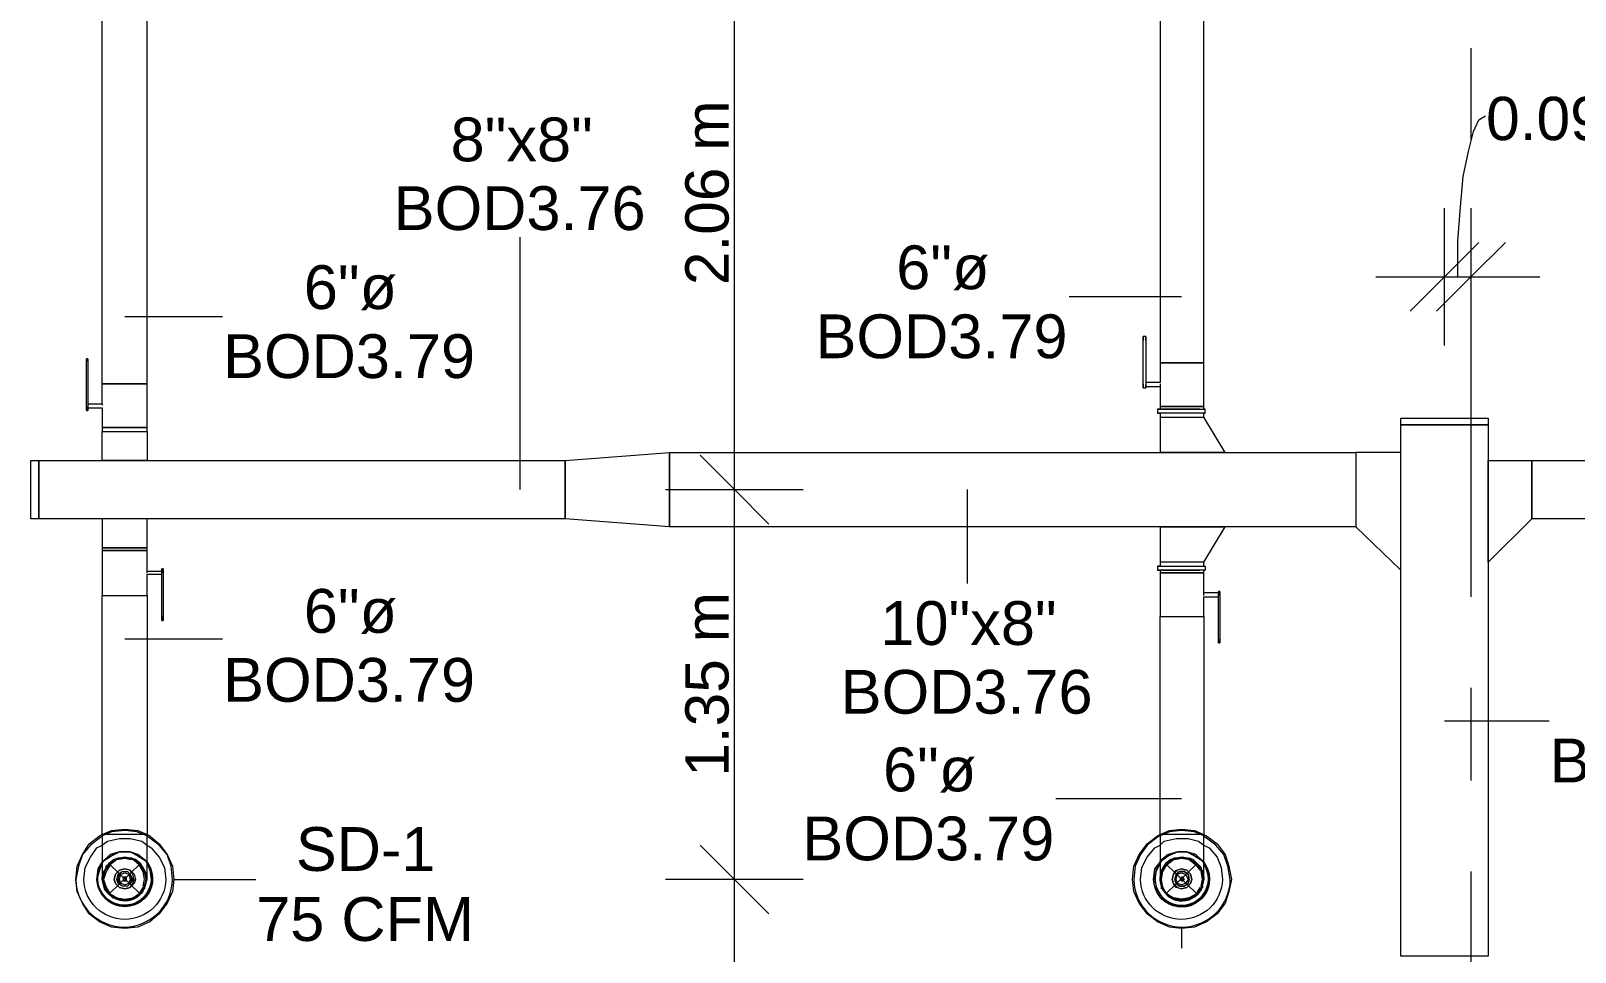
# Model space of a CAD drawing. Header units: metres. Extents: x -2 to 237, y -8 to 52.
# Drawn here: x 48.62 to 53.97, y 16.59 to 19.78 of the extents above; entities that cross this region are included whole.
import ezdxf

# ---------------------------------------------------------------- set-up
doc = ezdxf.new("R2010")
doc.units = ezdxf.units.M
doc.layers.add('HVAC - Ductos', color=5, linetype='Continuous', lineweight=0)
doc.layers.add('PDF3_Text', color=7, linetype='Continuous', lineweight=0)
doc.layers.add('PDF3_Geometry', color=7, linetype='Continuous', lineweight=0, true_color=0xaaaaaa)
doc.styles.add('PDF Helvetica', font='')
doc.styles.get('PDF Helvetica').set_extended_font_data('Helvetica')

msp = doc.modelspace()

# ---------------------------------------------------------------- linework, layer by layer
at = {"layer": 'HVAC - Ductos', "lineweight": 0}
for points in [[(51.0545, 14.5118), (51.0545, 16.8402), (51.0545, 18.1923), (51.0545, 20.484)], [(48.8132, 18.4902), (48.8636, 18.4902), (48.8636, 18.5589), (48.8682, 18.5589), (48.8774, 18.5589), (48.8865, 18.5589), (48.9048, 18.5589), (48.9232, 18.5589), (48.9416, 18.5589), (48.9598, 18.5589), (48.9782, 18.5589), (48.9965, 18.5589), (49.0057, 18.5589), (49.0148, 18.5589), (49.0194, 18.5589), (49.0194, 20.0944)], [(48.8132, 18.6369), (48.8132, 18.4811), (48.8132, 18.4765), (48.8132, 18.4719), (48.8132, 18.4673), (48.8132, 18.4719), (48.8132, 18.4765), (48.8132, 18.4811), (48.8132, 18.4765), (48.8636, 18.4765), (48.8636, 18.4077), (48.8636, 18.3939), (48.8682, 18.3939), (48.8774, 18.3939), (48.8865, 18.3939), (48.9048, 18.3939), (48.9232, 18.3939), (48.9416, 18.3939), (48.9598, 18.3939), (48.9782, 18.3939), (48.9965, 18.3939), (49.0057, 18.3939), (49.0148, 18.3939), (49.0194, 18.3939), (49.0194, 18.2931), (49.0148, 18.2931), (49.0057, 18.2931), (48.9965, 18.2931), (48.9782, 18.2931), (48.9598, 18.2931), (48.9416, 18.2931), (48.9232, 18.2931), (48.9048, 18.2931), (48.8865, 18.2931), (48.8774, 18.2931), (48.8682, 18.2931), (48.8636, 18.2931), (48.8636, 18.3939), (48.8682, 18.3939), (48.8774, 18.3939), (48.8865, 18.3939), (48.9048, 18.3939), (48.9232, 18.3939), (48.9416, 18.3939), (48.9598, 18.3939), (48.9782, 18.3939), (48.9965, 18.3939), (49.0057, 18.3939), (49.0148, 18.3939), (49.0194, 18.3939), (49.0194, 18.4077), (49.0194, 18.5589), (49.0148, 18.5589), (49.0057, 18.5589), (48.9965, 18.5589), (48.9782, 18.5589), (48.9598, 18.5589), (48.9416, 18.5589), (48.9232, 18.5589), (48.9048, 18.5589), (48.8865, 18.5589), (48.8774, 18.5589), (48.8682, 18.5589), (48.8636, 18.5589), (48.8636, 20.0944)], [(52.5303, 20.0944), (52.5303, 18.6323), (52.5395, 18.6323), (52.5486, 18.6323), (52.5669, 18.6323), (52.5853, 18.6323), (52.6036, 18.6323), (52.6266, 18.6323), (52.6449, 18.6323), (52.6586, 18.6323), (52.6724, 18.6323), (52.677, 18.6323), (52.6815, 18.6323), (52.6815, 20.0944)], [(53.5615, 18.9302), (53.5615, 19.0539), (53.5707, 19.1731), (53.5799, 19.2785), (53.5982, 19.3656), (53.6166, 19.4344), (53.6349, 19.4756), (53.6578, 19.4894)], [(53.5157, 18.6919), (53.5157, 18.9302), (53.5157, 19.1685)], [(53.6074, 19.1685), (53.6074, 18.9302), (53.6074, 18.6919)], [(50.312, 18.1923), (50.312, 19.0677)], [(53.6349, 19.0494), (53.5157, 18.9302), (53.3965, 18.8111)], [(53.7266, 19.0494), (53.6074, 18.9302), (53.4882, 18.8111)], [(53.2774, 18.9302), (53.8457, 18.9302)], [(52.6036, 18.8615), (52.2141, 18.8615)], [(48.9416, 18.7927), (49.2807, 18.7927)], [(52.4799, 18.7239), (52.4707, 18.7239)], [(52.4707, 18.5589), (52.4707, 18.5543), (52.4707, 18.5498), (52.4707, 18.5452), (52.4707, 18.5498), (52.4707, 18.5543), (52.4707, 18.5589), (52.4707, 18.7102)], [(52.4799, 18.7102), (52.4799, 18.5589), (52.4799, 18.5543), (52.4799, 18.5498), (52.4799, 18.5452), (52.4799, 18.5498), (52.4799, 18.5543)], [(48.8132, 18.646), (48.8086, 18.646)], [(48.8086, 18.4811), (48.8086, 18.4765), (48.8086, 18.4719), (48.8086, 18.4673), (48.8086, 18.4719), (48.8086, 18.4765), (48.8086, 18.4811), (48.8086, 18.6369)], [(52.4799, 18.5589), (52.4799, 18.5543), (52.4799, 18.5498), (52.5303, 18.5498), (52.5303, 18.4811), (52.5395, 18.4811), (52.5486, 18.4811), (52.5669, 18.4811), (52.5853, 18.4811), (52.6036, 18.4811), (52.6266, 18.4811), (52.6449, 18.4811), (52.6586, 18.4811), (52.6724, 18.4811), (52.677, 18.4811), (52.6815, 18.4811), (52.6815, 18.6323), (52.677, 18.6323), (52.6724, 18.6323), (52.6586, 18.6323), (52.6449, 18.6323), (52.6266, 18.6323), (52.6036, 18.6323), (52.5853, 18.6323), (52.5669, 18.6323), (52.5486, 18.6323), (52.5395, 18.6323), (52.5303, 18.6323), (52.5303, 18.5635), (52.4799, 18.5635)], [(52.4707, 18.5452), (52.4799, 18.5452)], [(52.5303, 18.5589), (52.5303, 18.5543), (52.5303, 18.5498)], [(48.8086, 18.4673), (48.8086, 18.4719), (48.8086, 18.4673)], [(48.8086, 18.4673), (48.8132, 18.4673)], [(48.8132, 18.4673), (48.8132, 18.4719), (48.8132, 18.4673)], [(48.8636, 18.4902), (48.8636, 18.4857)], [(52.6724, 18.4719), (52.677, 18.4719), (52.6815, 18.4719), (52.6815, 18.4811), (52.677, 18.4811), (52.6724, 18.4811), (52.6586, 18.4811), (52.6449, 18.4811), (52.6266, 18.4811), (52.6036, 18.4811), (52.5853, 18.4811), (52.5669, 18.4811), (52.5486, 18.4811), (52.5395, 18.4811), (52.5303, 18.4811), (52.5303, 18.4719), (52.5257, 18.4719), (52.5212, 18.4719), (52.5257, 18.4719), (52.5349, 18.4719), (52.5441, 18.4719), (52.5623, 18.4719), (52.5853, 18.4719), (52.6036, 18.4719), (52.6266, 18.4719), (52.6449, 18.4719), (52.6632, 18.4719), (52.677, 18.4719), (52.6861, 18.4719)], [(52.5212, 18.4719), (52.5212, 18.4581)], [(52.6678, 18.4719), (52.6586, 18.4719), (52.6449, 18.4719), (52.6266, 18.4719), (52.6036, 18.4719), (52.5853, 18.4719), (52.5669, 18.4719), (52.5486, 18.4719), (52.5395, 18.4719), (52.5349, 18.4719)], [(52.6861, 18.4581), (52.6861, 18.4719), (52.6815, 18.4719)], [(52.6815, 18.4581), (52.6861, 18.4581), (52.677, 18.4581), (52.6632, 18.4581), (52.6449, 18.4581), (52.6266, 18.4581), (52.6036, 18.4581), (52.5853, 18.4581), (52.5623, 18.4581), (52.5441, 18.4581), (52.5349, 18.4581), (52.5257, 18.4581), (52.5212, 18.4581), (52.5257, 18.4581), (52.5303, 18.4581), (52.5303, 18.4443), (52.5395, 18.4443), (52.5486, 18.4443), (52.5669, 18.4443), (52.5853, 18.4443), (52.6036, 18.4443), (52.6266, 18.4443), (52.6449, 18.4443), (52.6586, 18.4443), (52.6724, 18.4443), (52.677, 18.4443), (52.6815, 18.4443), (52.6815, 18.4581), (52.677, 18.4581), (52.6724, 18.4581)], [(52.5303, 18.4443), (52.5303, 18.3206), (52.5349, 18.3206), (52.5486, 18.3206), (52.5761, 18.3206), (52.6036, 18.3206), (52.6815, 18.3206), (52.7091, 18.3206), (52.7365, 18.3206), (52.7503, 18.3206), (52.7549, 18.3206), (52.6815, 18.4443)], [(52.5395, 18.4581), (52.5349, 18.4581)], [(52.5486, 18.4581), (52.5441, 18.4581)], [(52.6449, 18.4581), (52.6266, 18.4581), (52.6036, 18.4581), (52.5853, 18.4581), (52.5669, 18.4581), (52.5623, 18.4581)], [(52.5715, 18.4443), (52.5761, 18.4443), (52.5807, 18.4443)], [(52.6311, 18.4443), (52.6357, 18.4443)], [(52.6632, 18.4581), (52.6586, 18.4581)], [(50.4678, 18.2931), (50.8299, 18.3206)], [(50.8299, 18.3206), (50.8299, 18.0639)], [(50.9353, 18.3115), (51.0545, 18.1923), (51.1736, 18.0731)], [(52.7549, 18.3206), (52.7503, 18.3206), (52.7365, 18.3206), (52.7091, 18.3206), (52.6815, 18.3206), (52.6036, 18.3206), (52.5761, 18.3206), (52.5486, 18.3206), (52.5349, 18.3206), (52.5303, 18.3206)], [(50.4678, 18.0915), (50.4678, 18.2931)], [(50.8161, 18.1923), (51.0545, 18.1923), (51.2928, 18.1923)], [(51.8611, 18.1923), (51.8611, 17.8669)], [(50.8299, 18.0639), (50.4678, 18.0915)], [(52.6815, 17.9402), (52.7549, 18.0639), (52.7503, 18.0639), (52.7365, 18.0639), (52.7091, 18.0639), (52.6815, 18.0639), (52.6036, 18.0639), (52.5761, 18.0639), (52.5486, 18.0639), (52.5349, 18.0639), (52.5303, 18.0639), (52.5303, 17.9402)], [(52.5303, 18.0639), (52.5349, 18.0639), (52.5486, 18.0639), (52.5761, 18.0639), (52.6036, 18.0639), (52.6815, 18.0639), (52.7091, 18.0639), (52.7365, 18.0639), (52.7503, 18.0639), (52.7549, 18.0639)], [(49.0698, 17.9035), (49.0698, 17.9081), (49.0194, 17.9081), (49.0194, 17.9815), (49.0148, 17.9815), (49.0057, 17.9815), (48.9965, 17.9815), (48.9782, 17.9815), (48.9598, 17.9815), (48.9416, 17.9815), (48.9232, 17.9815), (48.9048, 17.9815), (48.8865, 17.9815), (48.8774, 17.9815), (48.8682, 17.9815), (48.8636, 17.9815), (48.8636, 17.8256), (48.8682, 17.8256), (48.8774, 17.8256), (48.8865, 17.8256), (48.9048, 17.8256), (48.9232, 17.8256), (48.9416, 17.8256), (48.9598, 17.8256), (48.9782, 17.8256), (48.9965, 17.8256), (49.0057, 17.8256), (49.0148, 17.8256), (49.0194, 17.8256), (49.0194, 16.996), (49.0148, 16.996), (49.0057, 16.996), (48.9965, 16.996), (48.9782, 16.996), (48.9598, 16.996), (48.9416, 16.996), (48.9232, 16.996), (48.9048, 16.996), (48.8865, 16.996), (48.8774, 16.996), (48.8682, 16.996), (48.8636, 16.996), (48.8636, 17.8256), (48.8682, 17.8256), (48.8774, 17.8256), (48.8865, 17.8256), (48.9048, 17.8256), (48.9232, 17.8256), (48.9416, 17.8256), (48.9598, 17.8256), (48.9782, 17.8256), (48.9965, 17.8256), (49.0057, 17.8256), (49.0148, 17.8256), (49.0194, 17.8256), (49.0194, 17.8989), (49.0698, 17.8989)], [(52.6724, 17.9265), (52.677, 17.9265), (52.6815, 17.9265), (52.6815, 17.9402), (52.677, 17.9402), (52.6724, 17.9402), (52.6586, 17.9402), (52.6449, 17.9402), (52.6266, 17.9402), (52.6036, 17.9402), (52.5853, 17.9402), (52.5669, 17.9402), (52.5486, 17.9402), (52.5395, 17.9402), (52.5303, 17.9402), (52.5303, 17.9265), (52.5257, 17.9265), (52.5212, 17.9265), (52.5257, 17.9265), (52.5349, 17.9265), (52.5441, 17.9265), (52.5623, 17.9265), (52.5853, 17.9265), (52.6036, 17.9265), (52.6266, 17.9265), (52.6449, 17.9265), (52.6632, 17.9265), (52.677, 17.9265), (52.6861, 17.9265)], [(52.5807, 17.9402), (52.5761, 17.9402), (52.5715, 17.9402)], [(52.6357, 17.9402), (52.6311, 17.9402)], [(49.0194, 17.9035), (49.0194, 17.9081)], [(49.0744, 17.9173), (49.0698, 17.9173)], [(49.0698, 17.7523), (49.0698, 17.9035), (49.0698, 17.9081), (49.0698, 17.9127), (49.0698, 17.9173), (49.0698, 17.9127), (49.0698, 17.9081)], [(49.0744, 17.9035), (49.0744, 17.9081), (49.0744, 17.9127), (49.0744, 17.9173), (49.0744, 17.9127), (49.0744, 17.9081), (49.0744, 17.9035), (49.0744, 17.7523)], [(52.6815, 17.9265), (52.6861, 17.9265), (52.6861, 17.9127), (52.677, 17.9127), (52.6632, 17.9127), (52.6449, 17.9127), (52.6266, 17.9127), (52.6036, 17.9127), (52.5853, 17.9127), (52.5623, 17.9127), (52.5441, 17.9127), (52.5349, 17.9127), (52.5257, 17.9127), (52.5212, 17.9127), (52.5257, 17.9127), (52.5303, 17.9127), (52.5303, 17.9035), (52.5395, 17.9035), (52.5486, 17.9035), (52.5669, 17.9035), (52.5853, 17.9035), (52.6036, 17.9035), (52.6266, 17.9035), (52.6449, 17.9035), (52.6586, 17.9035), (52.6724, 17.9035), (52.677, 17.9035), (52.6815, 17.9035), (52.6815, 17.9127), (52.677, 17.9127), (52.6724, 17.9127)], [(52.5212, 17.9265), (52.5212, 17.9127)], [(52.732, 17.8256), (52.732, 17.8302), (52.732, 17.8348), (52.6815, 17.8348), (52.6815, 17.9035), (52.677, 17.9035), (52.6724, 17.9035), (52.6586, 17.9035), (52.6449, 17.9035), (52.6266, 17.9035), (52.6036, 17.9035), (52.5853, 17.9035), (52.5669, 17.9035), (52.5486, 17.9035), (52.5395, 17.9035), (52.5303, 17.9035), (52.5303, 17.7523), (52.5395, 17.7523), (52.5486, 17.7523), (52.5669, 17.7523), (52.5853, 17.7523), (52.6036, 17.7523), (52.6266, 17.7523), (52.6449, 17.7523), (52.6586, 17.7523), (52.6724, 17.7523), (52.677, 17.7523), (52.6815, 17.7523), (52.6815, 16.996), (52.677, 16.996), (52.6724, 16.996), (52.6586, 16.996), (52.6449, 16.996), (52.6266, 16.996), (52.6036, 16.996), (52.5853, 16.996), (52.5669, 16.996), (52.5486, 16.996), (52.5395, 16.996), (52.5303, 16.996), (52.5303, 17.7523), (52.5395, 17.7523), (52.5486, 17.7523), (52.5669, 17.7523), (52.5853, 17.7523), (52.6036, 17.7523), (52.6266, 17.7523), (52.6449, 17.7523), (52.6586, 17.7523), (52.6724, 17.7523), (52.677, 17.7523), (52.6815, 17.7523), (52.6815, 17.821), (52.732, 17.821)], [(52.5349, 17.9265), (52.5395, 17.9265)], [(52.5349, 17.9127), (52.5395, 17.9127), (52.5486, 17.9127), (52.5669, 17.9127), (52.5853, 17.9127), (52.6036, 17.9127), (52.6266, 17.9127), (52.6449, 17.9127), (52.6586, 17.9127), (52.6678, 17.9127)], [(52.5441, 17.9265), (52.5486, 17.9265)], [(52.5623, 17.9265), (52.5669, 17.9265), (52.5853, 17.9265), (52.6036, 17.9265), (52.6266, 17.9265), (52.6449, 17.9265)], [(52.6586, 17.9265), (52.6632, 17.9265)], [(52.6815, 17.9127), (52.6861, 17.9127)], [(52.6815, 17.8256), (52.6815, 17.8302), (52.6815, 17.8348)], [(52.7365, 17.8393), (52.732, 17.8393)], [(52.732, 17.6743), (52.732, 17.8256), (52.732, 17.8302), (52.732, 17.8348), (52.732, 17.8393), (52.732, 17.8348), (52.732, 17.8302)], [(52.7365, 17.8256), (52.7365, 17.8302), (52.7365, 17.8348), (52.7365, 17.8393), (52.7365, 17.8348), (52.7365, 17.8302), (52.7365, 17.8256), (52.7365, 17.6743)], [(49.0698, 17.7385), (49.0744, 17.7385)], [(48.9416, 17.6743), (49.2807, 17.6743)], [(52.732, 17.6606), (52.7365, 17.6606)], [(53.5157, 17.3902), (53.8778, 17.3902)], [(52.6036, 17.1197), (52.1682, 17.1197)], [(48.8636, 16.9915), (48.859, 16.9869), (48.8224, 16.9593), (48.7948, 16.9273), (48.7811, 16.886), (48.772, 16.8402), (48.7765, 16.886), (48.7948, 16.9273), (48.8178, 16.9639), (48.8544, 16.9915), (48.8636, 16.996), (48.8636, 16.9502), (48.8636, 16.9089), (48.8636, 16.8769), (48.8636, 16.8539), (48.8636, 16.8447)], [(48.8636, 16.996), (48.8957, 17.0097), (48.9416, 17.0143), (48.9873, 17.0097), (49.0194, 16.996)], [(49.0194, 16.9915), (48.9828, 17.0052), (48.9416, 17.0097), (48.8957, 17.0052), (48.8636, 16.9915)], [(49.0194, 16.996), (49.0148, 16.996), (49.0057, 16.996), (48.9965, 16.996), (48.9782, 16.996), (48.9598, 16.996), (48.9416, 16.996), (48.9232, 16.996), (48.9048, 16.996), (48.8865, 16.996), (48.8774, 16.996), (48.8682, 16.996), (48.8636, 16.996)], [(48.8636, 16.9593), (48.882, 16.9731), (48.9232, 16.9823), (48.9598, 16.9823), (49.0011, 16.9731), (49.0194, 16.9593)], [(52.6815, 16.8402), (52.6815, 16.8493), (52.6815, 16.8677), (52.6815, 16.8952), (52.6815, 16.9319), (52.6815, 16.9777), (52.6815, 16.996), (52.6907, 16.9915), (52.7274, 16.9639), (52.7549, 16.9273), (52.7686, 16.886), (52.7778, 16.8402), (52.7686, 16.7989), (52.7549, 16.7577), (52.7274, 16.721), (52.6907, 16.6935), (52.6495, 16.6752), (52.6036, 16.6706), (52.5623, 16.6752), (52.5212, 16.6935), (52.4845, 16.721), (52.457, 16.7577), (52.4386, 16.7989), (52.4341, 16.8402), (52.4386, 16.886), (52.457, 16.9273), (52.4845, 16.9639), (52.5212, 16.9915), (52.5303, 16.996), (52.5303, 16.9502), (52.5303, 16.9089), (52.5303, 16.8769), (52.5303, 16.8539), (52.5303, 16.8447)], [(52.5303, 16.996), (52.5623, 17.0097), (52.6036, 17.0143), (52.6495, 17.0097), (52.6815, 16.996)], [(52.6815, 16.9915), (52.6495, 17.0052), (52.6036, 17.0097), (52.5623, 17.0052), (52.5303, 16.9915)], [(52.6815, 16.996), (52.677, 16.996), (52.6724, 16.996), (52.6586, 16.996), (52.6449, 16.996), (52.6266, 16.996), (52.6036, 16.996), (52.5853, 16.996), (52.5669, 16.996), (52.5486, 16.996), (52.5395, 16.996), (52.5303, 16.996)], [(52.5303, 16.9593), (52.5441, 16.9731), (52.5853, 16.9823), (52.6266, 16.9823), (52.6632, 16.9731), (52.6815, 16.9593)], [(49.0148, 16.8493), (49.0148, 16.8631), (49.0057, 16.8815), (48.9965, 16.8952), (48.9782, 16.9089), (48.9598, 16.9135), (48.9416, 16.9181), (48.9232, 16.9135), (48.9048, 16.9089), (48.8865, 16.8952), (48.8774, 16.8815), (48.8682, 16.8631), (48.8636, 16.8493)], [(48.8728, 16.8035), (48.8774, 16.8035), (48.8682, 16.8219), (48.8682, 16.8402), (48.8682, 16.8631), (48.8774, 16.8769), (48.8911, 16.8952), (48.9094, 16.9089), (48.914, 16.9135)], [(49.0057, 16.8173), (49.0103, 16.8402), (49.0057, 16.8677), (48.9919, 16.8906), (48.969, 16.9089), (48.9416, 16.9135), (48.914, 16.9089), (48.8911, 16.8906), (48.8774, 16.8677), (48.8682, 16.8402), (48.8774, 16.8127), (48.8911, 16.7897), (48.914, 16.776), (48.9416, 16.7715), (48.969, 16.776), (48.9919, 16.7897), (49.0057, 16.8127), (48.9919, 16.7897), (48.9736, 16.776)], [(48.8682, 16.8677), (48.8728, 16.8723), (48.8911, 16.8952), (48.9048, 16.9043), (48.9232, 16.9135), (48.9416, 16.9135), (48.9598, 16.9135), (48.9782, 16.9043), (48.9919, 16.8952), (49.0057, 16.8769), (49.0103, 16.8631), (49.0148, 16.8402), (49.0103, 16.8219), (49.0057, 16.8035), (48.9919, 16.7897), (48.9782, 16.7806), (48.9598, 16.7715), (48.9416, 16.7669), (48.9232, 16.7715), (48.9048, 16.7806), (48.8911, 16.7897), (48.8774, 16.8035)], [(48.914, 16.9089), (48.9416, 16.9135), (48.9644, 16.9089)], [(48.969, 16.9135), (48.9736, 16.9089), (48.9919, 16.8952), (49.0057, 16.8723)], [(50.9353, 16.9593), (51.0545, 16.8402), (51.1736, 16.721)], [(52.6311, 16.9135), (52.6357, 16.9135), (52.6357, 16.9089), (52.6586, 16.8952), (52.6678, 16.8769), (52.677, 16.8631), (52.6724, 16.8815), (52.6586, 16.8952), (52.6449, 16.9089), (52.6266, 16.9135), (52.6036, 16.9181), (52.5853, 16.9135), (52.5669, 16.9089), (52.5486, 16.8952), (52.5395, 16.8815), (52.5303, 16.8631), (52.5303, 16.8493)], [(52.6815, 16.8493), (52.677, 16.8631), (52.677, 16.8402), (52.677, 16.8219), (52.6678, 16.8035), (52.6586, 16.7897), (52.6403, 16.7806), (52.622, 16.7715), (52.6036, 16.7669), (52.5853, 16.7715), (52.5669, 16.7806), (52.5532, 16.7897), (52.5395, 16.8035), (52.5349, 16.8219), (52.5303, 16.8402), (52.5349, 16.8631), (52.5395, 16.8769), (52.5532, 16.8952), (52.5669, 16.9043), (52.5853, 16.9135), (52.6036, 16.9135), (52.622, 16.9135), (52.6403, 16.9043), (52.6586, 16.8952), (52.6678, 16.8769)], [(52.6678, 16.8127), (52.6541, 16.7897), (52.6311, 16.776), (52.6036, 16.7715), (52.5761, 16.776), (52.5532, 16.7897), (52.5395, 16.8127), (52.5349, 16.8402), (52.5395, 16.8677), (52.5532, 16.8906), (52.5761, 16.9089), (52.6036, 16.9135), (52.6311, 16.9089), (52.6541, 16.8906), (52.6678, 16.8723)], [(52.5395, 16.8723), (52.5532, 16.8952), (52.5715, 16.9089), (52.5761, 16.9135), (52.5807, 16.9135)], [(52.5807, 16.9089), (52.6036, 16.9135), (52.6311, 16.9089)], [(48.8728, 16.8173), (48.8682, 16.8402), (48.8728, 16.8677)], [(49.0103, 16.8723), (49.0103, 16.8677), (49.0148, 16.8402), (49.0103, 16.8173)], [(52.5349, 16.8173), (52.5303, 16.8402), (52.5349, 16.8677), (52.5349, 16.8723)], [(52.6724, 16.8723), (52.677, 16.8723), (52.677, 16.8677)], [(52.6724, 16.8173), (52.677, 16.8402), (52.6724, 16.8677), (52.677, 16.8402), (52.6724, 16.8127)], [(48.8636, 16.8447), (48.8636, 16.8402)], [(48.8728, 16.8081), (48.8728, 16.8127), (48.8682, 16.8173)], [(48.9094, 16.776), (48.8911, 16.7897), (48.8728, 16.8127)], [(49.0103, 16.8173), (49.0103, 16.8127), (49.0103, 16.8081)], [(49.1111, 16.8402), (49.3953, 16.8402)], [(51.2928, 16.8402), (51.0545, 16.8402), (50.8161, 16.8402)], [(52.5303, 16.8447), (52.5303, 16.8402)], [(52.5349, 16.8081), (52.5349, 16.8127), (52.5349, 16.8173)], [(52.5715, 16.776), (52.5532, 16.7897), (52.5395, 16.8127)], [(52.6678, 16.8081), (52.6586, 16.7897), (52.6357, 16.776)], [(52.677, 16.8173), (52.677, 16.8127), (52.6724, 16.8081)], [(48.9003, 16.776), (48.9048, 16.776)], [(48.914, 16.7715), (48.9094, 16.7715)], [(48.9644, 16.7715), (48.9416, 16.7669), (48.914, 16.7715)], [(48.9736, 16.7715), (48.969, 16.7715)], [(52.5807, 16.7715), (52.5761, 16.7715), (52.5715, 16.7715)], [(52.6311, 16.7715), (52.6036, 16.7669), (52.5807, 16.7715)], [(52.6357, 16.7715), (52.6311, 16.7715)], [(52.6678, 16.7989), (52.6724, 16.8035)], [(52.6036, 16.6706), (52.6036, 16.6019)]]:
    msp.add_lwpolyline(points, dxfattribs=at)
for points in [[(52.4707, 18.7102), (52.4707, 18.7148), (52.4707, 18.7194), (52.4707, 18.7239), (52.4707, 18.7194), (52.4707, 18.7148)], [(52.4799, 18.7102), (52.4799, 18.7148), (52.4799, 18.7194), (52.4799, 18.7239), (52.4799, 18.7194), (52.4799, 18.7148)], [(48.8086, 18.6369), (48.8086, 18.6415), (48.8086, 18.646), (48.8086, 18.6415)], [(48.8132, 18.6369), (48.8132, 18.6415), (48.8132, 18.646), (48.8132, 18.6415)], [(53.6669, 18.4169), (53.3645, 18.4169), (53.3645, 18.4398), (53.6669, 18.4398)], [(53.6669, 18.4169), (53.6669, 16.5743), (53.3645, 16.5743), (53.3645, 18.4169)], [(48.8636, 18.4077), (48.8682, 18.4077), (48.8774, 18.4077), (48.8865, 18.4077), (48.9048, 18.4077), (48.9232, 18.4077), (48.9416, 18.4077), (48.9598, 18.4077), (48.9782, 18.4077), (48.9965, 18.4077), (49.0057, 18.4077), (49.0148, 18.4077), (49.0194, 18.4077), (49.0148, 18.4077), (49.0057, 18.4077), (48.9965, 18.4077), (48.9782, 18.4077), (48.9598, 18.4077), (48.9416, 18.4077), (48.9232, 18.4077), (48.9048, 18.4077), (48.8865, 18.4077), (48.8774, 18.4077), (48.8682, 18.4077)], [(50.8299, 18.3206), (53.2087, 18.3206), (53.2087, 18.0639), (50.8299, 18.0639)], [(53.2087, 18.3206), (53.2087, 18.0639), (53.3645, 17.9127), (53.3645, 18.3206)], [(48.6161, 18.0915), (48.6161, 18.2931), (48.6436, 18.2931), (48.6436, 18.0915)], [(50.4678, 18.0915), (48.6436, 18.0915), (48.6436, 18.2931), (50.4678, 18.2931)], [(53.8183, 18.0915), (53.6669, 17.9402), (53.6669, 18.2931), (53.8183, 18.2931)], [(56.5591, 18.0915), (53.8183, 18.0915), (53.8183, 18.2931), (56.5591, 18.2931)], [(48.8636, 17.9906), (48.8682, 17.9906), (48.8774, 17.9906), (48.8865, 17.9906), (48.9048, 17.9906), (48.9232, 17.9906), (48.9416, 17.9906), (48.9598, 17.9906), (48.9782, 17.9906), (48.9965, 17.9906), (49.0057, 17.9906), (49.0148, 17.9906), (49.0194, 17.9906), (49.0194, 18.0915), (49.0148, 18.0915), (49.0057, 18.0915), (48.9965, 18.0915), (48.9782, 18.0915), (48.9598, 18.0915), (48.9416, 18.0915), (48.9232, 18.0915), (48.9048, 18.0915), (48.8865, 18.0915), (48.8774, 18.0915), (48.8682, 18.0915), (48.8636, 18.0915)], [(49.0194, 17.9906), (49.0148, 17.9906), (49.0057, 17.9906), (48.9965, 17.9906), (48.9782, 17.9906), (48.9598, 17.9906), (48.9416, 17.9906), (48.9232, 17.9906), (48.9048, 17.9906), (48.8865, 17.9906), (48.8774, 17.9906), (48.8682, 17.9906), (48.8636, 17.9906), (48.8636, 17.9815), (48.8682, 17.9815), (48.8774, 17.9815), (48.8865, 17.9815), (48.9048, 17.9815), (48.9232, 17.9815), (48.9416, 17.9815), (48.9598, 17.9815), (48.9782, 17.9815), (48.9965, 17.9815), (49.0057, 17.9815), (49.0148, 17.9815), (49.0194, 17.9815)], [(49.0698, 17.7523), (49.0698, 17.7477), (49.0698, 17.7431), (49.0698, 17.7385), (49.0698, 17.7431), (49.0698, 17.7477)], [(49.0744, 17.7523), (49.0744, 17.7477), (49.0744, 17.7431), (49.0744, 17.7385), (49.0744, 17.7431), (49.0744, 17.7477)], [(52.732, 17.6743), (52.732, 17.6697), (52.732, 17.6652), (52.732, 17.6606), (52.732, 17.6652), (52.732, 17.6697)], [(52.7365, 17.6743), (52.7365, 17.6697), (52.7365, 17.6652), (52.7365, 17.6606), (52.7365, 17.6652), (52.7365, 17.6697)], [(48.8636, 16.8952), (48.8682, 16.9043), (48.8957, 16.9227), (48.9232, 16.9365), (48.9598, 16.9365), (48.9873, 16.9227), (49.0148, 16.9043), (48.9873, 16.9273), (48.9598, 16.9365), (48.9232, 16.9365), (48.8911, 16.9273), (48.8682, 16.9043), (48.8636, 16.8997), (48.8682, 16.9043)], [(49.0148, 16.9043), (48.9873, 16.9227), (48.9598, 16.9365), (48.9232, 16.9365), (48.8957, 16.9227), (48.8682, 16.9043), (48.8911, 16.9273), (48.9232, 16.9365), (48.9598, 16.9365), (48.9873, 16.9273), (49.0148, 16.9043), (49.0194, 16.8997), (49.0148, 16.9043), (49.0194, 16.8952)], [(52.5578, 16.9273), (52.5899, 16.9365), (52.622, 16.9365), (52.6541, 16.9273), (52.677, 16.9043), (52.6815, 16.8997), (52.677, 16.9043), (52.6815, 16.8952), (52.677, 16.9043), (52.6495, 16.9227), (52.622, 16.9365), (52.5899, 16.9365), (52.5578, 16.9227), (52.5349, 16.9043), (52.5303, 16.8952), (52.5349, 16.9043), (52.5578, 16.9227), (52.5899, 16.9365), (52.622, 16.9365), (52.6495, 16.9227), (52.677, 16.9043), (52.6541, 16.9273), (52.622, 16.9365), (52.5899, 16.9365), (52.5578, 16.9273), (52.5303, 16.9043), (52.5303, 16.8997), (52.5303, 16.9043)], [(48.8636, 16.8997), (48.8498, 16.8769), (48.8452, 16.8402), (48.8498, 16.8769)], [(48.9232, 16.8723), (48.9094, 16.8585), (48.9048, 16.8402), (48.9094, 16.8585), (48.9232, 16.8723), (48.9416, 16.8769), (48.9598, 16.8723), (48.9736, 16.8585), (48.9782, 16.8402), (48.9736, 16.8265), (48.9598, 16.8127), (48.9416, 16.8081), (48.9232, 16.8127), (48.9094, 16.8265), (48.9048, 16.8402), (48.9094, 16.8265), (48.9232, 16.8127), (48.9416, 16.8081), (48.9598, 16.8127), (48.969, 16.8265), (48.9736, 16.8402), (48.969, 16.8585), (48.9598, 16.8723), (48.9416, 16.8769)], [(48.9598, 16.8265), (48.9507, 16.8173), (48.9324, 16.8173), (48.9186, 16.8265), (48.914, 16.8402), (48.9186, 16.8585), (48.9324, 16.8677), (48.9507, 16.8677), (48.9598, 16.8585), (48.969, 16.8402)], [(48.9598, 16.8265), (48.9507, 16.8173), (48.9324, 16.8173), (48.9232, 16.8265), (48.9186, 16.8402), (48.9232, 16.8585), (48.9324, 16.8677), (48.9507, 16.8677), (48.9598, 16.8585), (48.9644, 16.8402)], [(48.9552, 16.8265), (48.9416, 16.8219), (48.9278, 16.8265), (48.9232, 16.8402), (48.9278, 16.8585), (48.9416, 16.8631), (48.9552, 16.8585), (48.9598, 16.8402)], [(52.5303, 16.8997), (52.512, 16.8769), (52.5074, 16.8402), (52.512, 16.8769)], [(52.5761, 16.8585), (52.5715, 16.8402), (52.5761, 16.8585), (52.5853, 16.8723), (52.6036, 16.8769), (52.622, 16.8723), (52.6357, 16.8585), (52.6403, 16.8402), (52.6357, 16.8585), (52.622, 16.8723), (52.6036, 16.8769), (52.5899, 16.8723)], [(52.5853, 16.8585), (52.5807, 16.8402), (52.5853, 16.8585), (52.5945, 16.8677), (52.6128, 16.8677), (52.6266, 16.8585), (52.6311, 16.8402), (52.6266, 16.8585), (52.6128, 16.8677), (52.5991, 16.8677)], [(52.6174, 16.8265), (52.6036, 16.8219), (52.5899, 16.8265), (52.5853, 16.8402), (52.5899, 16.8585), (52.6036, 16.8631), (52.6174, 16.8585), (52.6266, 16.8402)], [(48.8636, 16.8402), (48.8636, 16.8493), (48.8636, 16.8402), (48.8682, 16.8219), (48.8728, 16.8035), (48.8682, 16.8219)], [(48.937, 16.8447), (48.937, 16.8402), (48.937, 16.8493), (48.9461, 16.8493), (48.9461, 16.8402), (48.9461, 16.8447)], [(48.9461, 16.8356), (48.9461, 16.8402), (48.9461, 16.8356), (48.937, 16.8356), (48.937, 16.8402), (48.937, 16.8356)], [(52.5303, 16.8493), (52.5303, 16.8402)], [(52.6357, 16.8265), (52.6403, 16.8402), (52.6357, 16.8265), (52.622, 16.8127), (52.6036, 16.8081), (52.5853, 16.8127), (52.5761, 16.8265), (52.5715, 16.8402), (52.5761, 16.8265), (52.5899, 16.8127), (52.6036, 16.8081), (52.622, 16.8127)], [(52.6266, 16.8265), (52.6311, 16.8402), (52.6266, 16.8265), (52.6128, 16.8173), (52.5945, 16.8173), (52.5853, 16.8265), (52.5807, 16.8402), (52.5853, 16.8265), (52.5991, 16.8173), (52.6128, 16.8173)], [(52.6082, 16.8447), (52.6036, 16.8447), (52.5991, 16.8402), (52.6036, 16.8493), (52.6082, 16.8493), (52.6128, 16.8402), (52.6082, 16.8356), (52.6036, 16.8356), (52.5991, 16.8402), (52.6036, 16.8356), (52.6082, 16.8356), (52.6082, 16.8402)], [(52.6724, 16.8035), (52.677, 16.8219), (52.6815, 16.8402), (52.6815, 16.8493), (52.6815, 16.8402), (52.677, 16.8219)], [(48.8774, 16.8035), (48.8865, 16.7897), (48.9003, 16.776), (48.8865, 16.7897)]]:
    msp.add_lwpolyline(points, close=True, dxfattribs=at)
for points in [[(49.0194, 16.8402), (49.0194, 16.8493), (49.0194, 16.8677), (49.0194, 16.8952), (49.0194, 16.9319), (49.0194, 16.9777), (49.0194, 16.996), (49.0286, 16.9915), (49.0607, 16.9639), (49.0882, 16.9273), (49.1065, 16.886), (49.1111, 16.8402), (49.1065, 16.7989), (49.0882, 16.7577), (49.0607, 16.721), (49.0286, 16.6935), (48.9873, 16.6752), (48.9416, 16.6706), (48.8957, 16.6752), (48.8544, 16.6935), (48.8178, 16.721), (48.7948, 16.7577), (48.7765, 16.7989), (48.772, 16.8402, 0.986188), (49.1065, 16.8402), (49.102, 16.886), (49.0882, 16.9273), (49.0607, 16.9593), (49.024, 16.9869), (49.0194, 16.9915)], [(52.5303, 16.9915), (52.5212, 16.9869), (52.4845, 16.9593), (52.4615, 16.9273), (52.4432, 16.886), (52.4386, 16.8402, 0.985971), (52.7732, 16.8402), (52.7641, 16.886), (52.7503, 16.9273), (52.7228, 16.9593), (52.6861, 16.9869), (52.6815, 16.9915)], [(49.0194, 16.9593), (49.0332, 16.9502), (49.0607, 16.9181), (49.079, 16.8815), (49.0836, 16.8402, -0.975812), (48.7994, 16.8402), (48.804, 16.8815), (48.8224, 16.9181), (48.8452, 16.9502), (48.8636, 16.9593)], [(52.6815, 16.9593), (52.6999, 16.9502), (52.7274, 16.9181), (52.7411, 16.8815), (52.7457, 16.8402, -0.975831), (52.4615, 16.8402), (52.4661, 16.8815), (52.4845, 16.9181), (52.512, 16.9502), (52.5303, 16.9593)]]:
    msp.add_lwpolyline(points, format="xyb", dxfattribs=at)
for points in [[(48.8452, 16.8402, 1.306533), (49.0194, 16.8952), (49.0286, 16.8723), (49.0332, 16.8402, -1.325997), (48.8636, 16.8952), (48.8544, 16.8723), (48.8452, 16.8402, 0.970251), (49.0378, 16.8402), (49.0332, 16.8769), (49.0194, 16.8997, -1.361165)], [(52.5303, 16.8952), (52.5166, 16.8723), (52.512, 16.8402, 1.326309), (52.6815, 16.8952), (52.6907, 16.8723), (52.6999, 16.8402), (52.6953, 16.8769), (52.6815, 16.8997, -1.386795), (52.5074, 16.8402, 0.970697), (52.6999, 16.8402, -1.352057)], [(48.9048, 16.776, 0.618046), (49.0148, 16.8493, -0.629488)], [(52.5303, 16.8402, 0.740246), (52.6678, 16.7989, -0.720106)]]:
    msp.add_lwpolyline(points, format="xyb", close=True, dxfattribs=at)
at = {"layer": 'PDF3_Geometry', "lineweight": 0}
for points in [[(53.6074, 19.7231), (53.6074, 19.4069)], [(53.6074, 19.0906), (53.6074, 17.821)], [(53.6074, 17.5048), (53.6074, 17.1839)], [(53.6074, 16.8677), (53.6074, 15.5981)]]:
    msp.add_lwpolyline(points, dxfattribs=at)
at = {"layer": 'PDF3_Geometry', "color": 8, "lineweight": 0, "true_color": 0x808080}
for points in [[(49.0011, 16.886), (48.9644, 16.9135), (48.9186, 16.9135), (48.8774, 16.886), (48.8636, 16.8402), (48.8774, 16.7989), (48.9186, 16.7715), (48.9644, 16.7715), (49.0011, 16.7989), (49.0194, 16.8402)], [(52.6678, 16.886), (52.6266, 16.9135), (52.5807, 16.9135), (52.5441, 16.886), (52.5303, 16.8402), (52.5441, 16.7989), (52.5807, 16.7715), (52.6266, 16.7715), (52.6678, 16.7989), (52.6815, 16.8402)]]:
    msp.add_lwpolyline(points, close=True, dxfattribs=at)
for points in [[(48.8865, 16.8952), (48.9965, 16.7897)], [(48.9965, 16.8952), (48.8865, 16.7897)], [(52.5486, 16.8952), (52.6586, 16.7897)], [(52.6586, 16.8952), (52.5486, 16.7897)]]:
    msp.add_lwpolyline(points, dxfattribs=at)

# ---------------------------------------------------------------- texts
at = {"layer": 'PDF3_Text', "lineweight": 0, "attachment_point": 4, "style": 'PDF Helvetica'}
for s, insert, char_height in [('0.09 m', (53.6597, 19.4787), 0.15008), ('8"x8"', (50.0708, 19.406), 0.15195), ('BOD3.76', (49.8737, 19.1677), 0.15195), ('6"ø', (51.6154, 18.9614), 0.15195), ('6"ø', (49.562, 18.8927), 0.15195), ('BOD3.79', (51.3358, 18.7231), 0.15195), ('BOD3.79', (49.2824, 18.6543), 0.15195), ('6"ø', (49.562, 17.7697), 0.15195), ('10"x8"', (51.5604, 17.7285), 0.15195), ('BOD3.79', (49.2824, 17.5314), 0.15195), ('BOD3.76', (51.4229, 17.4901), 0.15195), ('6"ø', (51.5696, 17.2197), 0.15195), ('BOD3.73', (53.8797, 17.2518), 0.15195), ('SD-1', (49.5345, 16.9447), 0.15195), ('BOD3.79', (51.29, 16.9814), 0.15195), ('75 CFM', (49.397, 16.7018), 0.15195)]:
    msp.add_mtext(s, dxfattribs=dict(at, insert=insert, char_height=char_height))
at = {"layer": 'PDF3_Text', "lineweight": 0, "char_height": 0.15008, "attachment_point": 4, "rotation": 90, "style": 'PDF Helvetica'}
for s, insert in [('2.06 m', (50.9603, 18.9015)), ('1.35 m', (50.9603, 17.1964))]:
    msp.add_mtext(s, dxfattribs=dict(at, insert=insert))

doc.saveas('drawing.dxf')
